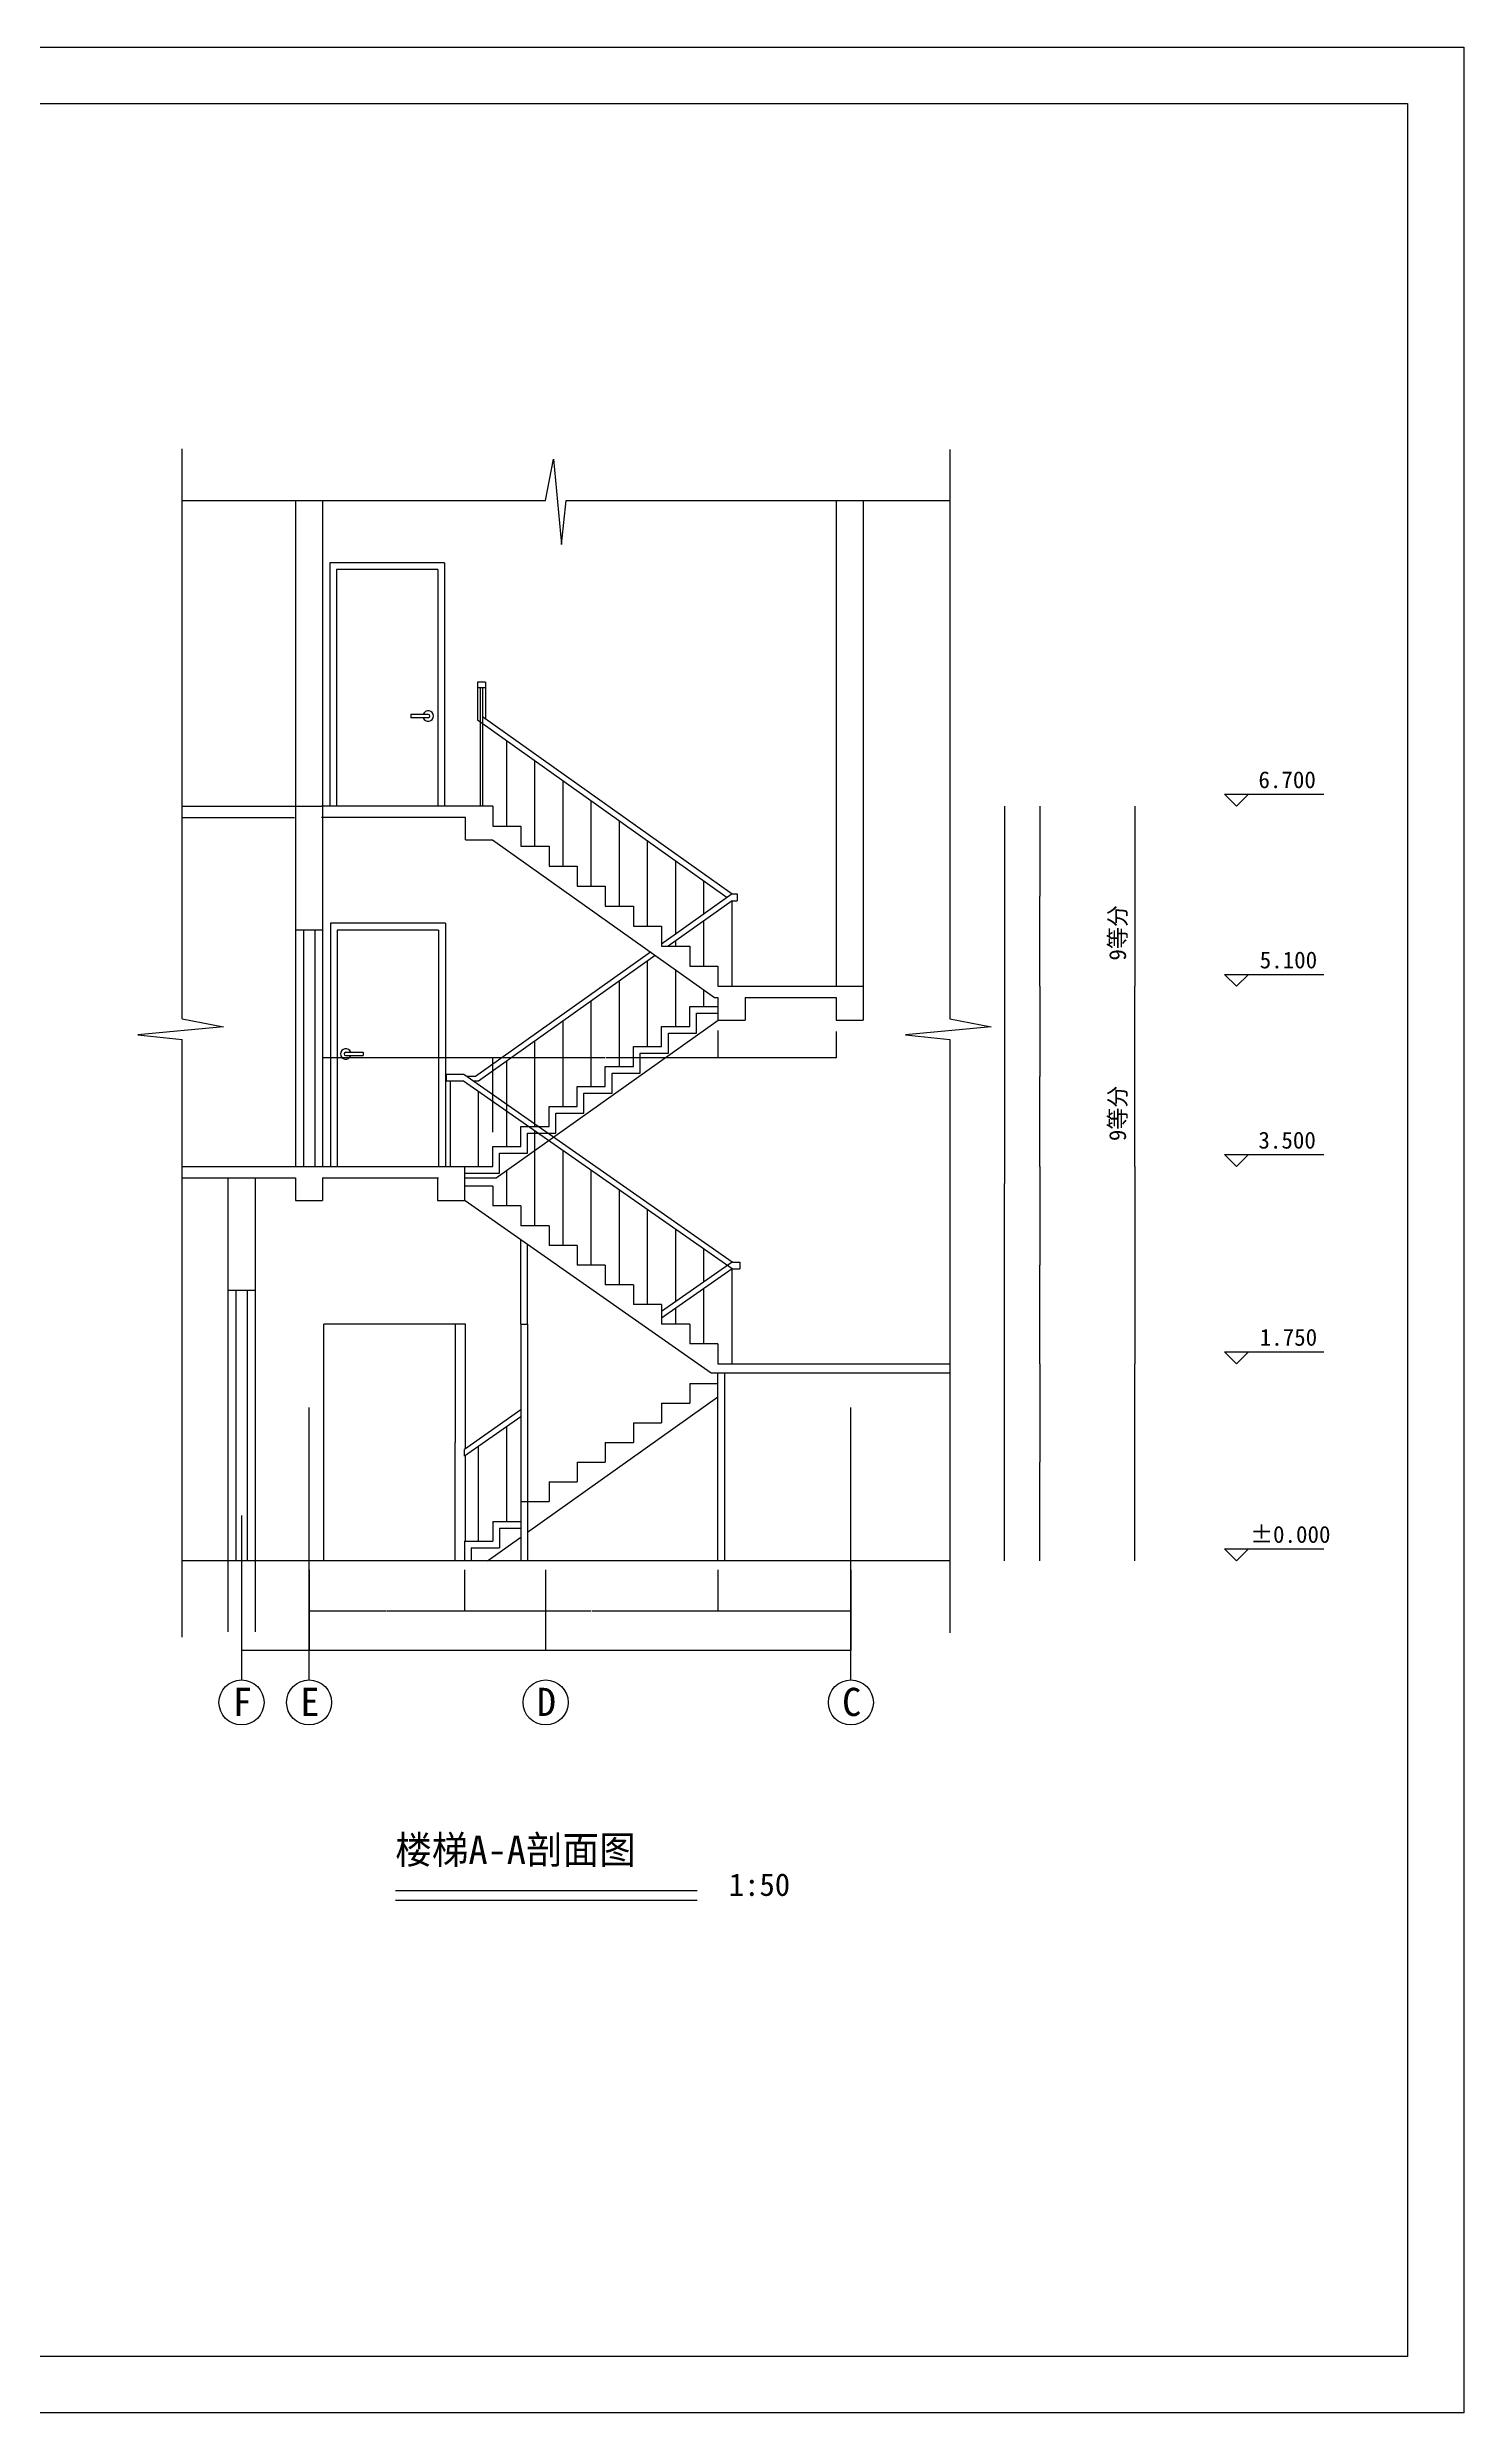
# Model space of a CAD drawing. Header units: metres. Extents: x 286744 to 316444, y -28825 to -7825.
# Drawn here: x 303870 to 316444, y -28825 to -7825 of the extents above; entities that cross this region are included whole.
import ezdxf

# ---------------------------------------------------------------- set-up
doc = ezdxf.new("R2010")
doc.units = ezdxf.units.M
for name, color, linetype in [('AXIS', 1, 'Continuous'), ('BD', 2, 'Continuous'), ('F', 4, 'Continuous'), ('F1', 4, 'Continuous'), ('HIDE1', 3, 'Continuous'), ('PUB_DIM', 3, 'Continuous'), ('TOTHER', 7, 'Continuous'), ('W', 2, 'Continuous'), ('WINDOOR', 3, 'Continuous')]:
    doc.layers.add(name, color=color, linetype=linetype)
doc.dimstyles.get("Standard").update_dxf_attribs({"dimtxt": 2.5, "dimasz": 2.5, "dimexe": 1.25, "dimexo": 0.625, "dimtad": 1, "dimcen": 2.5, "dimazin": 3, "dimtfac": 1, "dimtmove": 0, "dimatfit": 3})

# ---------------------------------------------------------------- blocks, each defined once
blk = doc.blocks.new('*D1')
for p, q in [((312681.2, -17761.76), (312681.2, -18636.76)), ((312680.95, -18636.76), (312680.7, -18636.76)), ((312681.2, -19511.76), (312681.2, -18636.76)), ((312681.2, -18636.76), (312681.2, -18636.76)), ((312681.45, -18636.76), (312681.7, -18636.76))]:
    blk.add_line(p, q)
at = {"layer": 'Defpoints'}
for p in [(312681.2, -17761.76), (312681.2, -18636.76), (312681.2, -19511.76)]:
    blk.add_point(p, dxfattribs=at)
at = {"layer": 'F', "insert": (312681.2, -18635.635), "char_height": 1, "attachment_point": 5}
blk.add_mtext('0', dxfattribs=at)
blk = doc.blocks.new('*D2')
for p, q in [((312367.94, -14561.76), (312367.94, -17911.76)), ((312367.69, -17911.76), (312367.44, -17911.76)), ((312367.94, -21261.76), (312367.94, -17911.76)), ((312367.94, -17911.76), (312367.94, -17911.76)), ((312368.19, -17911.76), (312368.44, -17911.76))]:
    blk.add_line(p, q)
at = {"layer": 'Defpoints'}
for p in [(312367.94, -14561.76), (312367.94, -17911.76), (312367.94, -21261.76)]:
    blk.add_point(p, dxfattribs=at)
at = {"layer": 'TOTHER', "insert": (312367.94, -17910.635), "char_height": 1, "attachment_point": 5}
blk.add_mtext('0', dxfattribs=at)
blk = doc.blocks.new('*D3')
for p, q in [((313524.02, -17761.76), (313524.02, -19511.76)), ((313523.77, -19511.76), (313523.52, -19511.76)), ((313524.02, -21261.76), (313524.02, -19511.76)), ((313524.02, -19511.76), (313524.02, -19511.76)), ((313524.27, -19511.76), (313524.52, -19511.76))]:
    blk.add_line(p, q)
at = {"layer": 'Defpoints'}
for p in [(313524.02, -17761.76), (313524.02, -19511.76), (313524.02, -21261.76)]:
    blk.add_point(p, dxfattribs=at)
at = {"layer": 'TOTHER', "insert": (313524.02, -19510.635), "char_height": 1, "attachment_point": 5}
blk.add_mtext('0', dxfattribs=at)
blk = doc.blocks.new('*D4')
for p, q in [((306193.92, -21341.76), (306193.92, -21709.91)), ((307573.92, -21341.76), (307573.92, -21709.91)), ((306881.92, -21709.91), (306193.67, -21709.91)), ((307574.17, -21709.91), (306885.92, -21709.91))]:
    blk.add_line(p, q)
at = {"layer": 'Defpoints'}
for p in [(306193.92, -21341.76), (307573.92, -21341.76), (307573.92, -21709.91)]:
    blk.add_point(p, dxfattribs=at)
at = {"layer": 'F', "insert": (306883.92, -21709.91), "char_height": 1, "attachment_point": 5}
blk.add_mtext('1380', dxfattribs=at)
blk = doc.blocks.new('*D5')
for p, q in [((306193.92, -21341.76), (306193.92, -22057.01)), ((308293.92, -21341.76), (308293.92, -22057.01)), ((307241.92, -22057.01), (306193.67, -22057.01)), ((308294.17, -22057.01), (307245.92, -22057.01))]:
    blk.add_line(p, q)
at = {"layer": 'Defpoints'}
for p in [(306193.92, -21341.76), (308293.92, -21341.76), (308293.92, -22057.01)]:
    blk.add_point(p, dxfattribs=at)
at = {"layer": 'F', "insert": (307243.92, -22057.01), "char_height": 1, "attachment_point": 5}
blk.add_mtext('2100', dxfattribs=at)
blk = doc.blocks.new('*D21')
for p, q in [((305593.92, -21341.76), (305593.92, -22057.01)), ((306193.92, -21341.76), (306193.92, -22057.01)), ((305892.42, -22057.01), (305593.67, -22057.01)), ((306194.17, -22057.01), (305895.42, -22057.01))]:
    blk.add_line(p, q)
at = {"layer": 'Defpoints'}
for p in [(305593.92, -21341.76), (306193.92, -21341.76), (306193.92, -22057.01)]:
    blk.add_point(p, dxfattribs=at)
at = {"layer": 'F', "insert": (305893.92, -22057.01), "char_height": 1, "attachment_point": 5}
blk.add_mtext('600', dxfattribs=at)
blk = doc.blocks.new('*D22')
for p, q in [((307490.75, -19161.76), (307490.75, -20211.76)), ((307490.5, -20211.76), (307490.25, -20211.76)), ((307490.75, -21261.76), (307490.75, -20211.76)), ((307490.75, -20211.76), (307490.75, -20211.76)), ((307491, -20211.76), (307491.25, -20211.76))]:
    blk.add_line(p, q)
at = {"layer": 'Defpoints'}
for p in [(307490.75, -19161.76), (307490.75, -20211.76), (307490.75, -21261.76)]:
    blk.add_point(p, dxfattribs=at)
at = {"layer": 'F', "insert": (307490.75, -20210.635), "char_height": 1, "attachment_point": 5}
blk.add_mtext('0', dxfattribs=at)
blk = doc.blocks.new('*D23')
for p, q in [((312681.2, -19511.76), (312681.2, -20386.76)), ((312680.95, -20386.76), (312680.7, -20386.76)), ((312681.2, -21261.76), (312681.2, -20386.76)), ((312681.2, -20386.76), (312681.2, -20386.76)), ((312681.45, -20386.76), (312681.7, -20386.76))]:
    blk.add_line(p, q)
at = {"layer": 'Defpoints'}
for p in [(312681.2, -19511.76), (312681.2, -20386.76), (312681.2, -21261.76)]:
    blk.add_point(p, dxfattribs=at)
at = {"layer": 'F', "insert": (312681.2, -20385.635), "char_height": 1, "attachment_point": 5}
blk.add_mtext('175X10=1750', dxfattribs=at)
blk = doc.blocks.new('*D24')
for p, q in [((309823.92, -21341.76), (309823.92, -21709.91)), ((311003.92, -21341.76), (311003.92, -21709.91)), ((310411.92, -21709.91), (309823.67, -21709.91)), ((311004.17, -21709.91), (310415.92, -21709.91))]:
    blk.add_line(p, q)
at = {"layer": 'Defpoints'}
for p in [(309823.92, -21341.76), (311003.92, -21341.76), (311003.92, -21709.91)]:
    blk.add_point(p, dxfattribs=at)
at = {"layer": 'F', "insert": (310413.92, -21709.91), "char_height": 1, "attachment_point": 5}
blk.add_mtext('1180', dxfattribs=at)
blk = doc.blocks.new('*D25')
for p, q in [((307573.92, -21341.76), (307573.92, -21709.91)), ((309823.92, -21341.76), (309823.92, -21709.91)), ((308693.92, -21709.91), (307573.67, -21709.91)), ((309824.17, -21709.91), (308703.92, -21709.91))]:
    blk.add_line(p, q)
at = {"layer": 'Defpoints'}
for p in [(307573.92, -21341.76), (309823.92, -21341.76), (309823.92, -21709.91)]:
    blk.add_point(p, dxfattribs=at)
at = {"layer": 'F', "insert": (308698.92, -21709.91), "char_height": 1, "attachment_point": 5}
blk.add_mtext('250X9=2250', dxfattribs=at)
blk = doc.blocks.new('*D26')
for p, q in [((308293.92, -21341.76), (308293.92, -22057.01)), ((311003.92, -21341.76), (311003.92, -22057.01)), ((309646.92, -22057.01), (308293.67, -22057.01)), ((311004.17, -22057.01), (309650.92, -22057.01))]:
    blk.add_line(p, q)
at = {"layer": 'Defpoints'}
for p in [(308293.92, -21341.76), (311003.92, -21341.76), (311003.92, -22057.01)]:
    blk.add_point(p, dxfattribs=at)
at = {"layer": 'F', "insert": (309648.92, -22057.01), "char_height": 1, "attachment_point": 5}
blk.add_mtext('2710', dxfattribs=at)
blk = doc.blocks.new('*D27')
for p, q in [((306313.92, -16161.76), (306313.92, -16795.17)), ((307066.92, -16795.17), (306313.67, -16795.17)), ((307824.17, -16795.17), (307070.92, -16795.17)), ((307823.92, -17456.45), (307823.92, -16795.17))]:
    blk.add_line(p, q)
at = {"layer": 'Defpoints'}
for p in [(306313.92, -16161.76), (307823.92, -16795.17), (307823.92, -17456.45)]:
    blk.add_point(p, dxfattribs=at)
at = {"layer": 'F', "insert": (307068.92, -16795.17), "char_height": 1, "attachment_point": 5}
blk.add_mtext('1510', dxfattribs=at)
blk = doc.blocks.new('*D61')
for p, q in [((313524.02, -14561.76), (313524.02, -16161.76)), ((313523.77, -16161.76), (313523.52, -16161.76)), ((313524.02, -17761.76), (313524.02, -16161.76)), ((313524.02, -16161.76), (313524.02, -16161.76)), ((313524.27, -16161.76), (313524.52, -16161.76))]:
    blk.add_line(p, q)
at = {"layer": 'Defpoints'}
for p in [(313524.02, -14561.76), (313524.02, -16161.76), (313524.02, -17761.76)]:
    blk.add_point(p, dxfattribs=at)
at = {"layer": 'TOTHER', "insert": (313524.02, -16160.635), "char_height": 1, "attachment_point": 5}
blk.add_mtext('0', dxfattribs=at)
blk = doc.blocks.new('*D62')
for p, q in [((312681.2, -14561.76), (312681.2, -15361.76)), ((312680.95, -15361.76), (312680.7, -15361.76)), ((312681.2, -16161.76), (312681.2, -15361.76)), ((312681.2, -15361.76), (312681.2, -15361.76)), ((312681.45, -15361.76), (312681.7, -15361.76))]:
    blk.add_line(p, q)
at = {"layer": 'Defpoints'}
for p in [(312681.2, -14561.76), (312681.2, -15361.76), (312681.2, -16161.76)]:
    blk.add_point(p, dxfattribs=at)
at = {"layer": 'F', "insert": (312681.2, -15360.635), "char_height": 1, "attachment_point": 5}
blk.add_mtext('0', dxfattribs=at)
blk = doc.blocks.new('*D63')
for p, q in [((312681.2, -16161.76), (312681.2, -16961.76)), ((312680.95, -16961.76), (312680.7, -16961.76)), ((312681.2, -17761.76), (312681.2, -16961.76)), ((312681.2, -16961.76), (312681.2, -16961.76)), ((312681.45, -16961.76), (312681.7, -16961.76))]:
    blk.add_line(p, q)
at = {"layer": 'Defpoints'}
for p in [(312681.2, -16161.76), (312681.2, -16961.76), (312681.2, -17761.76)]:
    blk.add_point(p, dxfattribs=at)
at = {"layer": 'F', "insert": (312681.2, -16960.635), "char_height": 1, "attachment_point": 5}
blk.add_mtext('1600', dxfattribs=at)
blk = doc.blocks.new('*D64')
for p, q in [((309823.92, -16562.14), (309823.92, -16795.17)), ((310873.92, -16562.14), (310873.92, -16795.17)), ((310346.92, -16795.17), (309823.67, -16795.17)), ((310874.17, -16795.17), (310350.92, -16795.17))]:
    blk.add_line(p, q)
at = {"layer": 'Defpoints'}
for p in [(309823.92, -16562.14), (310873.92, -16562.14), (310873.92, -16795.17)]:
    blk.add_point(p, dxfattribs=at)
at = {"layer": 'F', "insert": (310348.92, -16795.17), "char_height": 1, "attachment_point": 5}
blk.add_mtext('1050', dxfattribs=at)
blk = doc.blocks.new('*D65')
for p, q in [((309823.92, -16552.53), (309823.92, -16795.17)), ((308818.92, -16795.17), (307823.67, -16795.17)), ((307823.92, -17456.45), (307823.92, -16795.17)), ((309824.17, -16795.17), (308828.92, -16795.17))]:
    blk.add_line(p, q)
at = {"layer": 'Defpoints'}
for p in [(309823.92, -16552.53), (309823.92, -16795.17), (307823.92, -17456.45)]:
    blk.add_point(p, dxfattribs=at)
at = {"layer": 'F', "insert": (308823.92, -16795.17), "char_height": 1, "attachment_point": 5}
blk.add_mtext('250X8=2000', dxfattribs=at)

msp = doc.modelspace()

# ---------------------------------------------------------------- linework, layer by layer
for points in [[(286744.3, -28825.05), (286744.3, -7825.05), (316444.3, -7825.05), (316444.3, -28825.05)], [(315944.3, -28325.05), (287994.3, -28325.05), (287994.3, -8325.05), (315944.3, -8325.05)]]:
    msp.add_lwpolyline(points, close=True)
at = {"layer": 'AXIS'}
for p, q in [((306193.92, -22319.49), (306193.92, -19899.64)), ((311003.92, -22319.49), (311003.92, -19899.64)), ((305593.92, -20859.12), (305593.92, -22319.49))]:
    msp.add_line(p, q, dxfattribs=at)
at = {"layer": 'BD'}
for p, q in [((306073.92, -11848.92), (306073.92, -15661.76)), ((306313.92, -11848.92), (306313.92, -15661.76)), ((310873.92, -11848.92), (310873.92, -16161.76)), ((311113.92, -11848.92), (311113.92, -16461.76)), ((307758.92, -13461.76), (307688.92, -13461.76)), ((307688.92, -13461.76), (307688.92, -13511.76)), ((307758.92, -13511.76), (307688.92, -13511.76)), ((307758.92, -13461.76), (307758.92, -13511.76)), ((305065.98, -14561.76), (306303.92, -14561.76)), ((305065.98, -14661.76), (306063.92, -14661.76)), ((307823.92, -14561.76), (306303.92, -14561.76)), ((307583.92, -14661.76), (306303.92, -14661.76)), ((307583.92, -14861.76), (307823.48, -14861.76)), ((307823.48, -14861.76), (309791.99, -16261.76)), ((307823.92, -14739.36), (308073.92, -14739.36)), ((308073.92, -14739.36), (308073.92, -14917.16)), ((308073.92, -14917.16), (308323.92, -14917.16)), ((308323.92, -14917.16), (308323.92, -15094.96)), ((308323.92, -15094.96), (308573.92, -15094.96)), ((308573.92, -15094.96), (308573.92, -15272.76)), ((308573.92, -15272.76), (308823.92, -15272.76)), ((308823.92, -15272.76), (308823.92, -15450.56)), ((308823.92, -15450.56), (309073.92, -15450.56)), ((309073.92, -15450.56), (309073.92, -15628.36)), ((306313.92, -15661.76), (306073.92, -15661.76)), ((309073.92, -15628.36), (309323.92, -15628.36)), ((309323.92, -15628.36), (309323.92, -15806.16)), ((309323.92, -15806.16), (309573.92, -15806.16)), ((309573.92, -15806.16), (309573.92, -15983.96)), ((309573.92, -15983.96), (309823.92, -15983.96)), ((309823.92, -15983.96), (309823.92, -16161.76)), ((309823.92, -16161.76), (311113.92, -16161.76)), ((309791.99, -16261.76), (309823.92, -16261.76)), ((309823.92, -16261.76), (309823.92, -16461.76)), ((310063.92, -16261.76), (310063.92, -16461.76)), ((310063.92, -16261.76), (310873.92, -16261.76)), ((310873.92, -16261.76), (310873.92, -16461.76)), ((309823.92, -16461.76), (310063.92, -16461.76)), ((310873.92, -16461.76), (311113.92, -16461.76)), ((305065.98, -17761.76), (307583.92, -17761.76)), ((307573.92, -17761.76), (307573.92, -18061.76)), ((305065.98, -17861.76), (306073.92, -17861.76)), ((305473.92, -17861.76), (305473.92, -18861.76)), ((305713.92, -17861.76), (305713.92, -18861.76)), ((306073.92, -17861.76), (306073.92, -18061.76)), ((306313.92, -17861.76), (306313.92, -18061.76)), ((306313.92, -17861.76), (307343.92, -17861.76)), ((307333.92, -17861.76), (307333.92, -18061.76)), ((307823.92, -17936.76), (307573.92, -17936.76)), ((307823.92, -17936.76), (307823.92, -18111.76)), ((306073.92, -18061.76), (306313.92, -18061.76)), ((307333.92, -18061.76), (307578.11, -18061.76)), ((307578.11, -18061.76), (309763.83, -19591.76)), ((308073.92, -18111.76), (307823.92, -18111.76)), ((308073.92, -18111.76), (308073.92, -18286.76)), ((308323.92, -18286.76), (308073.92, -18286.76)), ((308073.92, -19161.76), (308073.92, -18408.83)), ((308133.92, -19161.76), (308133.92, -18450.83)), ((308323.92, -18286.76), (308323.92, -18461.76)), ((308573.92, -18461.76), (308323.92, -18461.76)), ((308573.92, -18461.76), (308573.92, -18636.76)), ((308823.92, -18636.76), (308573.92, -18636.76)), ((308823.92, -18636.76), (308823.92, -18811.76)), ((309073.92, -18811.76), (308823.92, -18811.76)), ((309073.92, -18811.76), (309073.92, -18986.76)), ((309323.92, -18986.76), (309073.92, -18986.76)), ((309323.92, -18986.76), (309323.92, -19161.76)), ((309573.92, -19161.76), (309323.92, -19161.76)), ((309573.92, -19161.76), (309573.92, -19336.76)), ((309823.92, -19336.76), (309573.92, -19336.76)), ((309823.92, -19336.76), (309823.92, -19511.76)), ((309823.92, -19511.76), (311881.41, -19511.76)), ((309763.83, -19591.76), (311881.41, -19591.76)), ((309823.92, -21261.76), (309823.92, -19591.76)), ((309883.92, -21261.76), (309883.92, -19591.76)), ((305473.92, -21261.76), (305473.92, -21892.38)), ((305713.92, -21261.76), (305713.92, -21892.38))]:
    msp.add_line(p, q, dxfattribs=at)
at = {"layer": 'F'}
for p, q in [((305065.98, -16450.82), (305065.98, -11389.16)), ((308293.26, -11848.92), (308364.83, -11480.42)), ((308364.83, -11480.42), (308435.11, -12240.29)), ((311881.41, -11396.2), (311881.41, -16450.82)), ((305065.98, -11848.92), (308293.26, -11848.92)), ((308435.11, -12240.29), (308476.7, -11848.92)), ((308476.7, -11848.92), (311881.41, -11848.92)), ((309573.92, -16339.36), (309823.92, -16339.36)), ((309573.92, -16517.16), (309573.92, -16339.36)), ((305434.49, -16522.4), (304674.62, -16592.68)), ((305065.98, -16450.82), (305434.49, -16522.4)), ((307855.86, -17861.76), (309824.36, -16461.76)), ((309323.92, -16517.16), (309573.92, -16517.16)), ((309323.92, -16694.96), (309323.92, -16517.16)), ((309383.92, -16754.96), (309383.92, -16577.16)), ((309383.92, -16577.16), (309633.92, -16577.16)), ((309633.92, -16399.36), (309823.92, -16399.36)), ((309633.92, -16577.16), (309633.92, -16399.36)), ((312249.91, -16522.4), (311490.05, -16592.68)), ((311881.41, -16450.82), (312249.91, -16522.4)), ((304674.62, -16592.68), (305065.98, -16634.26)), ((305065.98, -21939.83), (305065.98, -16634.26)), ((309073.92, -16872.76), (309073.92, -16694.96)), ((309073.92, -16694.96), (309323.92, -16694.96)), ((309133.92, -16932.76), (309133.92, -16754.96)), ((309133.92, -16754.96), (309383.92, -16754.96)), ((311490.05, -16592.68), (311881.41, -16634.26)), ((311881.41, -16634.26), (311881.41, -21901.51)), ((308823.92, -17050.56), (308823.92, -16872.76)), ((308823.92, -16872.76), (309073.92, -16872.76)), ((308883.92, -17110.56), (308883.92, -16932.76)), ((308883.92, -16932.76), (309133.92, -16932.76)), ((308573.92, -17050.56), (308823.92, -17050.56)), ((308573.92, -17228.36), (308573.92, -17050.56)), ((308633.92, -17288.36), (308633.92, -17110.56)), ((308633.92, -17110.56), (308883.92, -17110.56)), ((308073.92, -17583.96), (308073.92, -17406.16)), ((308073.92, -17406.16), (308323.92, -17406.16)), ((308323.92, -17228.36), (308573.92, -17228.36)), ((308323.92, -17406.16), (308323.92, -17228.36)), ((308383.92, -17288.36), (308633.92, -17288.36)), ((308383.92, -17466.16), (308383.92, -17288.36)), ((307823.92, -17583.96), (308073.92, -17583.96)), ((307823.92, -17761.76), (307823.92, -17583.96)), ((308133.92, -17643.96), (308133.92, -17466.16)), ((308133.92, -17466.16), (308383.92, -17466.16)), ((307573.92, -17761.76), (307823.92, -17761.76)), ((307573.92, -17821.76), (307883.92, -17821.76)), ((307883.92, -17643.96), (308133.92, -17643.96)), ((307883.92, -17821.76), (307883.92, -17643.96)), ((307573.92, -17861.76), (307855.86, -17861.76)), ((307583.92, -19161.76), (306323.92, -19161.76)), ((306323.92, -21261.76), (306323.92, -19161.76)), ((307583.92, -20265.59), (307583.92, -19161.76)), ((308073.92, -19161.76), (308073.92, -21261.76)), ((308073.92, -19161.76), (308133.92, -19161.76)), ((308133.92, -19161.76), (308133.92, -21261.76)), ((307583.92, -21086.76), (307583.92, -20326.63)), ((307823.92, -20911.76), (308073.92, -20911.76)), ((307823.92, -20911.76), (307823.92, -21086.76)), ((307883.92, -20971.76), (308073.92, -20971.76)), ((307883.92, -20971.76), (307883.92, -21146.76)), ((307573.92, -21086.76), (307823.92, -21086.76)), ((307573.92, -21086.76), (307573.92, -21261.76)), ((307633.92, -21146.76), (307883.92, -21146.76)), ((307633.92, -21146.76), (307633.92, -21261.76)), ((307777.96, -21261.76), (308073.92, -21051.27)), ((306960.8, -24274.36), (309640.67, -24274.36))]:
    msp.add_line(p, q, dxfattribs=at)
for points in [[(311881.41, -21261.76), (305065.98, -21261.76)], [(306960.29, -24189.95), (309640.67, -24189.95)]]:
    msp.add_lwpolyline(points, dxfattribs=at)
at = {"layer": 'F1'}
for p, q in [((309448.92, -19161.76), (309448.92, -19021.13)), ((309573.92, -19686.76), (309823.92, -19686.76)), ((309573.92, -19686.76), (309573.92, -19861.76)), ((308133.92, -21008.6), (309823.92, -19806.67)), ((309323.92, -19861.76), (309573.92, -19861.76)), ((309323.92, -19861.76), (309323.92, -20036.76)), ((309073.92, -20036.76), (309323.92, -20036.76)), ((309073.92, -20036.76), (309073.92, -20211.76)), ((308823.92, -20211.76), (308823.92, -20386.76)), ((308823.92, -20211.76), (309073.92, -20211.76)), ((308323.92, -20561.76), (308323.92, -20736.76)), ((308323.92, -20561.76), (308573.92, -20561.76)), ((308573.92, -20386.76), (308823.92, -20386.76)), ((308573.92, -20386.76), (308573.92, -20561.76)), ((308073.92, -20736.76), (308323.92, -20736.76)), ((308073.92, -20736.76), (308073.92, -20911.76))]:
    msp.add_line(p, q, dxfattribs=at)
at = {"layer": 'HIDE1'}
for centre in [(305593.92, -22519.49), (306193.92, -22519.49), (308293.92, -22519.49), (311003.92, -22519.49)]:
    msp.add_circle(centre, 200, dxfattribs=at)
at = {"layer": 'PUB_DIM'}
for p, q in [((314427.75, -14561.76), (314321.78, -14455.79)), ((314321.78, -14455.79), (314621.78, -14455.79)), ((314533.72, -14455.79), (314427.75, -14561.76)), ((314471.78, -14455.79), (315202.39, -14455.79)), ((314321.78, -16055.79), (314621.78, -16055.79)), ((314427.75, -16161.76), (314321.78, -16055.79)), ((314533.72, -16055.79), (314427.75, -16161.76)), ((314471.78, -16055.79), (315202.39, -16055.79)), ((314427.75, -17761.76), (314321.78, -17655.79)), ((314321.78, -17655.79), (314621.78, -17655.79)), ((314533.72, -17655.79), (314427.75, -17761.76)), ((314471.78, -17655.79), (315202.39, -17655.79)), ((314427.75, -19511.76), (314321.78, -19405.79)), ((314321.78, -19405.79), (314621.78, -19405.79)), ((314533.72, -19405.79), (314427.75, -19511.76)), ((314471.78, -19405.79), (315202.39, -19405.79)), ((314427.75, -21261.76), (314321.78, -21155.79)), ((314321.78, -21155.79), (314621.78, -21155.79)), ((314533.72, -21155.79), (314427.75, -21261.76)), ((314471.78, -21155.79), (315202.39, -21155.79))]:
    msp.add_line(p, q, dxfattribs=at)
at = {"layer": 'TOTHER'}
for p, q in [((307688.92, -13511.76), (307688.92, -13795.61)), ((307713.92, -13511.76), (307713.92, -14561.76)), ((307733.92, -13511.76), (307733.92, -14561.76)), ((307758.92, -13511.76), (307758.92, -13784.04)), ((307688.92, -13795.61), (309905.79, -15372.25)), ((307733.92, -13766.26), (309948.92, -15341.57)), ((307948.92, -14739.36), (307948.92, -13980.52)), ((308198.92, -14917.16), (308198.92, -14158.32)), ((308448.92, -15094.96), (308448.92, -14336.12)), ((308698.92, -15272.76), (308698.92, -14513.92)), ((308948.92, -15450.56), (308948.92, -14691.72)), ((309198.92, -15628.36), (309198.92, -14869.52)), ((309448.92, -15697.17), (309448.92, -15047.32)), ((309698.92, -15519.37), (309698.92, -15225.12)), ((309948.92, -15341.57), (309323.92, -15786.07)), ((309948.92, -15402.92), (309381.94, -15806.16)), ((309948.92, -15341.57), (309993.99, -15341.57)), ((309948.92, -16161.76), (309948.92, -15402.92)), ((309948.92, -15402.92), (309993.99, -15402.92)), ((309993.99, -15341.57), (309993.99, -15402.92)), ((309698.92, -15983.96), (309698.92, -15580.72)), ((309223.53, -15857.47), (307669.94, -16962.38)), ((309266.66, -15888.15), (307698.92, -17003.12)), ((309198.92, -16694.96), (309198.92, -15936.32)), ((309448.92, -15806.16), (309448.92, -15754.96)), ((309448.92, -15806.16), (309448.92, -15758.52)), ((308948.92, -16872.76), (308948.92, -16114.12)), ((309448.92, -16517.16), (309448.92, -16017.77)), ((308698.92, -17050.56), (308698.92, -16291.92)), ((309698.92, -16339.36), (309698.92, -16195.57)), ((308448.92, -17228.36), (308448.92, -16469.72)), ((308198.92, -17406.16), (308198.92, -16647.52)), ((307413.92, -17003.12), (307413.92, -16943.4)), ((307567.94, -16943.4), (307413.92, -16943.4)), ((307566.06, -17003.12), (307413.92, -17003.12)), ((307448.92, -17761.76), (307448.92, -17003.12)), ((309948.92, -18671.13), (307566.06, -17003.12)), ((309948.92, -18610.09), (307567.94, -16943.4)), ((307669.94, -16962.38), (307595.05, -16962.38)), ((307698.92, -17003.12), (307653.25, -17003.12)), ((307948.92, -17583.96), (307948.92, -16825.32)), ((307698.92, -17761.76), (307698.92, -17096.13)), ((308198.92, -18286.76), (308198.92, -17446.13)), ((308448.92, -18461.76), (308448.92, -17621.13)), ((307948.92, -18111.76), (307948.92, -17795.57)), ((308698.92, -18636.76), (308698.92, -17796.13)), ((308948.92, -18811.76), (308948.92, -17971.13)), ((309198.92, -18986.76), (309198.92, -18146.13)), ((309448.92, -18960.09), (309448.92, -18321.13)), ((309948.92, -18610.09), (309323.92, -19047.59)), ((309948.92, -18671.13), (309323.92, -19108.63)), ((309698.92, -18785.09), (309698.92, -18496.13)), ((309948.92, -18610.09), (310018.92, -18610.09)), ((309948.92, -19511.76), (309948.92, -18671.13)), ((309948.92, -18671.13), (310018.92, -18671.13)), ((310018.92, -18610.09), (310018.92, -18671.13)), ((309698.92, -19336.76), (309698.92, -18846.13)), ((308073.92, -19922.59), (307573.92, -20272.59)), ((308073.92, -19983.63), (307573.92, -20333.63)), ((307948.92, -20911.76), (307948.92, -20071.13)), ((307573.92, -20333.63), (307573.92, -20272.59)), ((307698.92, -21086.76), (307698.92, -20246.13))]:
    msp.add_line(p, q, dxfattribs=at)
at = {"layer": 'W'}
for p, q in [((307583.92, -14861.76), (307583.92, -14661.76)), ((307823.92, -14561.76), (307823.92, -14739.36)), ((305713.92, -18861.76), (305473.92, -18861.76))]:
    msp.add_line(p, q, dxfattribs=at)
at = {"layer": 'WINDOOR'}
for p, q in [((307397.29, -12401.76), (306377.29, -12401.76)), ((306377.29, -12401.76), (306377.29, -14561.76)), ((307337.29, -12461.76), (306437.29, -12461.76)), ((306437.29, -12461.76), (306437.29, -14561.76)), ((307337.29, -12461.76), (307337.29, -14561.76)), ((307397.29, -12401.76), (307397.29, -14561.76)), ((307251.59, -13747.29), (307097.94, -13747.29)), ((307097.94, -13747.29), (307097.94, -13777.29)), ((307251.59, -13777.29), (307097.94, -13777.29)), ((306073.92, -15661.76), (306073.92, -17761.76)), ((306143.92, -15661.76), (306143.92, -17761.76)), ((306243.92, -15661.76), (306243.92, -17761.76)), ((306313.92, -15661.76), (306313.92, -17761.76)), ((307404.1, -15601.76), (306384.1, -15601.76)), ((306384.1, -15601.76), (306384.1, -17761.76)), ((307344.1, -15661.76), (306444.1, -15661.76)), ((306444.1, -15661.76), (306444.1, -17761.76)), ((307344.1, -15661.76), (307344.1, -17761.76)), ((307404.1, -15601.76), (307404.1, -17761.76)), ((306519.8, -16747.29), (306673.45, -16747.29)), ((306519.8, -16777.29), (306673.45, -16777.29)), ((306673.45, -16747.29), (306673.45, -16777.29)), ((305473.92, -18861.76), (305473.92, -21261.76)), ((305543.92, -18861.76), (305543.92, -21261.76)), ((305643.92, -18861.76), (305643.92, -21261.76)), ((305713.92, -18861.76), (305713.92, -21261.76))]:
    msp.add_line(p, q, dxfattribs=at)
for centre, radius, start, end in [((307251.59, -13762.29), 46.78, 198.7, 161.3), ((307251.59, -13762.29), 15, 270, 90), ((306519.8, -16762.29), 46.78, 18.7, 341.3), ((306519.8, -16762.29), 15, 90, 270)]:
    msp.add_arc(centre, radius, start, end, dxfattribs=at)

# ---------------------------------------------------------------- texts
at = {"layer": 'AXIS'}
for s, height, p in [('楼梯A-A剖面图', 250, (306958.85, -23952.44)), ('1:50', 200, (309920.39, -24236.89))]:
    msp.add_text(s, height=height, dxfattribs=at).set_placement(p)
at = {"layer": 'HIDE1'}
for s, p in [('F', (305516.08, -22639.59)), ('E', (306116.08, -22639.59)), ('D', (308216.08, -22639.59)), ('C', (310926.08, -22639.59))]:
    msp.add_text(s, height=250, dxfattribs=at).set_placement(p)
at = {"layer": 'PUB_DIM'}
for s, p in [('6.700', (314621.78, -14402.38)), ('5.100', (314633.21, -16002.38)), ('3.500', (314621.78, -17602.38)), ('1.750', (314633.21, -19352.38)), ('%%p0.000', (314547.49, -21102.38))]:
    msp.add_text(s, height=150, dxfattribs=at).set_placement(p)
for p in [(313446.47, -15933.22), (313446.47, -17535.79)]:
    msp.add_text('9等分', height=150, rotation=90, dxfattribs=at).set_placement(p)

# ---------------------------------------------------------------- dimensions: what is measured, and where the dimension line sits
at = {"layer": 'F'}
for base, p1, p2, picture, middle in [((312681.2, -15361.76), (312681.2, -16161.76), (312681.2, -14561.76), '*D62', (312681.2, -15360.635)), ((307823.92, -16795.17), (307823.92, -17456.45), (306313.92, -16161.76), '*D27', (307068.92, -16795.17)), ((310873.92, -16795.17), (310873.92, -16562.14), (309823.92, -16562.14), '*D64', (310348.92, -16795.17)), ((312681.2, -18636.76), (312681.2, -19511.76), (312681.2, -17761.76), '*D1', (312681.2, -18635.635)), ((307490.75, -20211.76), (307490.75, -21261.76), (307490.75, -19161.76), '*D22', (307490.75, -20210.635)), ((306193.92, -22057.01), (306193.92, -21341.76), (305593.92, -21341.76), '*D21', (305893.92, -22057.01)), ((307573.92, -21709.91), (307573.92, -21341.76), (306193.92, -21341.76), '*D4', (306883.92, -21709.91)), ((308293.92, -22057.01), (308293.92, -21341.76), (306193.92, -21341.76), '*D5', (307243.92, -22057.01)), ((311003.92, -22057.01), (311003.92, -21341.76), (308293.92, -21341.76), '*D26', (309648.92, -22057.01)), ((311003.92, -21709.91), (311003.92, -21341.76), (309823.92, -21341.76), '*D24', (310413.92, -21709.91))]:
    dim = msp.add_linear_dim(base=base, p1=p1, p2=p2, dimstyle='Standard', dxfattribs=at)
    dim.commit()
    dim.dimension.update_dxf_attribs({"geometry": picture, "text_midpoint": middle})
for base, p1, p2, text, picture, middle in [((312681.2, -16961.76), (312681.2, -17761.76), (312681.2, -16161.76), '1600', '*D63', (312681.2, -16960.635)), ((309823.92, -16795.17), (309823.92, -16552.53), (307823.92, -17456.45), '250X8=2000', '*D65', (308823.92, -16795.17)), ((312681.2, -20386.76), (312681.2, -21261.76), (312681.2, -19511.76), '175X10=1750', '*D23', (312681.2, -20385.635)), ((309823.92, -21709.91), (309823.92, -21341.76), (307573.92, -21341.76), '250X9=2250', '*D25', (308698.92, -21709.91))]:
    dim = msp.add_linear_dim(base=base, p1=p1, p2=p2, text=text, dimstyle='Standard', dxfattribs=at)
    dim.commit()
    dim.dimension.update_dxf_attribs({"geometry": picture, "text_midpoint": middle})
at = {"layer": 'TOTHER'}
for base, p1, p2, picture, middle in [((312367.94, -17911.76), (312367.94, -21261.76), (312367.94, -14561.76), '*D2', (312367.94, -17910.635)), ((313524.02, -16161.76), (313524.02, -17761.76), (313524.02, -14561.76), '*D61', (313524.02, -16160.635)), ((313524.02, -19511.76), (313524.02, -21261.76), (313524.02, -17761.76), '*D3', (313524.02, -19510.635))]:
    dim = msp.add_linear_dim(base=base, p1=p1, p2=p2, dimstyle='Standard', dxfattribs=at)
    dim.commit()
    dim.dimension.update_dxf_attribs({"geometry": picture, "text_midpoint": middle})

doc.saveas('drawing.dxf')
